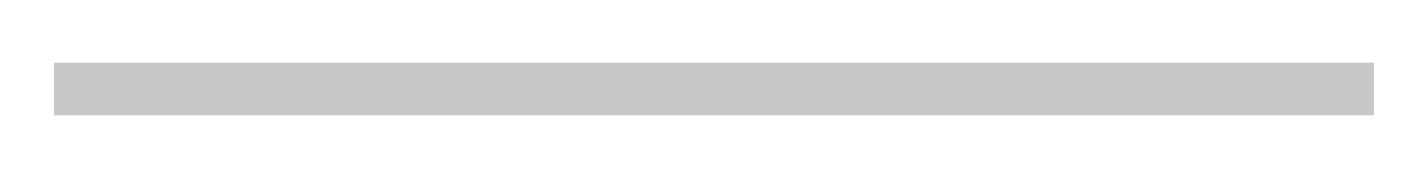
# Model space of a CAD drawing. Header units: millimetres. Extents: x -71336 to -35435, y -26189 to 22712.
# Drawn here: x -45325.1 to -45225.5, y -18996.7 to -18992.9 of the extents above; entities that cross this region are included whole.
import ezdxf
from ezdxf.enums import TextEntityAlignment as Align

# ---------------------------------------------------------------- set-up
doc = ezdxf.new("R2010")
doc.units = ezdxf.units.MM
doc.layers.add('SC - Guides', color=211, linetype='Continuous', plot=False)
doc.layers.add('SC - Titlesheet - Model', color=250, linetype='Continuous', plot=False)
doc.styles.get("Standard").update_dxf_attribs({"font": 'arial.ttf', "height": 35})

# ---------------------------------------------------------------- blocks, each defined once
blk = doc.blocks.new('*U189')
at = {"layer": 'SC - Guides', "color": 5, "ltscale": 5, "const_width": 2}
blk.add_lwpolyline([(-415.5, 1287.422), (-465.5, 1287.422)], dxfattribs=at)
at = {"layer": 'SC - Titlesheet - Model', "color": 5, "lineweight": 30, "ltscale": 5, "flags": 104}
blk.add_attdef('ADDITIONS', text='', height=5, dxfattribs=at).set_placement((-365.5, -312), align=Align.TOP_LEFT)
blk.add_attdef('CHANGES', text='', height=5, dxfattribs=at).set_placement((0, -312), align=Align.TOP_CENTER)
blk.add_attdef('OMISSIONS', text='', height=5, dxfattribs=at).set_placement((365.5, -312), align=Align.TOP_RIGHT)

msp = doc.modelspace()

# ---------------------------------------------------------------- block references
at = {"xscale": 1.915184678522737, "yscale": 1.915184678522737, "zscale": 1.915184678522737}
msp.add_blockref('*U189', (-44431.672, -21460.478), dxfattribs=at)

doc.saveas('drawing.dxf')
